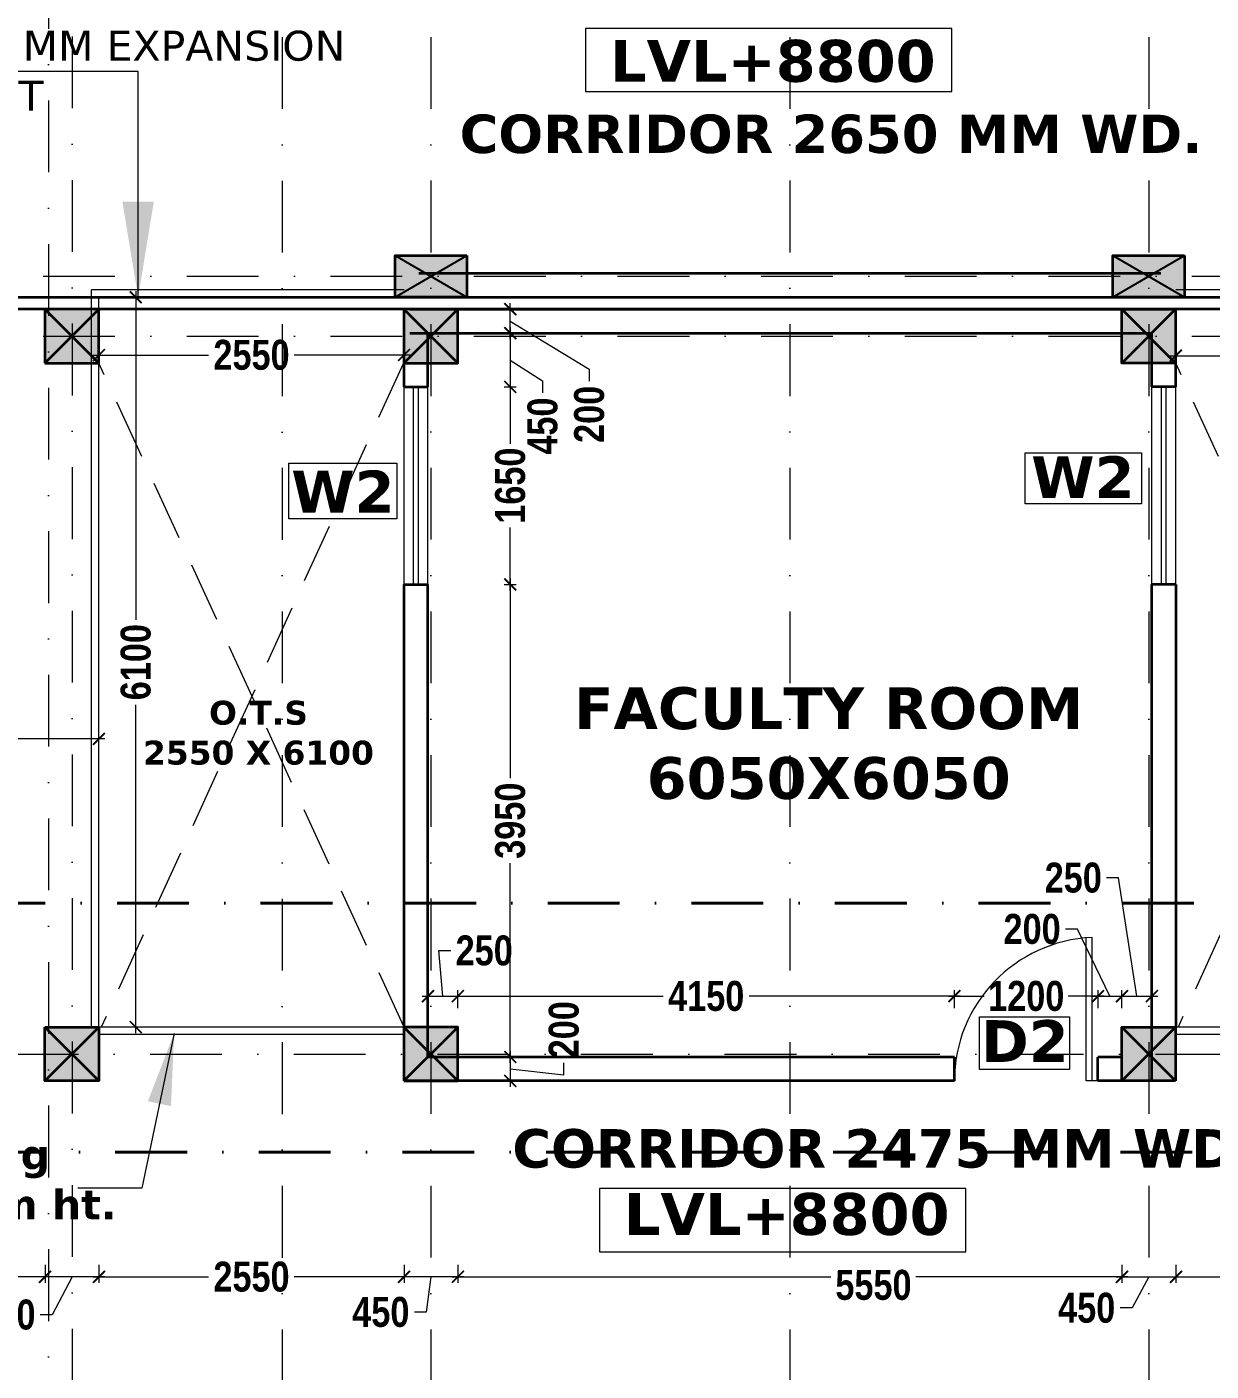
# Model space of a CAD drawing. Header units: millimetres. Extents: x -3092155 to 4513934, y -12317808 to 1850003.
# Drawn here: x -422801 to -412904, y -5535986 to -5524752 of the extents above; entities that cross this region are included whole.
import ezdxf

# ---------------------------------------------------------------- set-up
doc = ezdxf.new("R2010")
doc.units = ezdxf.units.MM
doc.header["$LTSCALE"] = 2
doc.header["$MEASUREMENT"] = 0
doc.header["$PDMODE"] = 34
doc.header["$PDSIZE"] = 500
for name, pattern in [('DASHDOT', [1, 0.5, -0.25, 0, -0.25]), ('DASHED2', [0.375, 0.25, -0.125]), ('HIDDEN', [0.375, 0.25, -0.125])]:
    doc.linetypes.add(name, pattern=pattern)
doc.layers.add('AEROW', color=7, linetype='Continuous', lineweight=15, true_color=0x0d0d0d)
for name, color, linetype, lineweight in [('coloumn', 10, 'Continuous', 35), ('cornice', 12, 'Continuous', 25), ('D DIM', 250, 'Continuous', 9), ('D2', 10, 'Continuous', 5), ('DOOR', 27, 'Continuous', 5), ('expen. jt.', 130, 'Continuous', 35), ('glass', 5, 'Continuous', 15), ('GRID', 251, 'DASHDOT', 5), ('Layer1', 251, 'Continuous', 0), ('PARGOLA', 115, 'DASHED2', 5), ('PROJ', 251, 'HIDDEN', 5), ('RAILING', 47, 'Continuous', 13), ('SILL', 74, 'Continuous', 9), ('TEXT', 7, 'Continuous', 13), ('W2', 162, 'Continuous', 5), ('WAll', 250, 'Continuous', 35)]:
    doc.layers.add(name, color=color, linetype=linetype, lineweight=lineweight)
doc.styles.add('COLOUMNN DIM', font='ARIALNB.TTF', dxfattribs={"height": 550})
doc.styles.add('INNER DIM', font='ARIALNB.TTF', dxfattribs={"height": 250})
doc.styles.add('style2', font='verdana.ttf')
doc.dimstyles.new('external final', dxfattribs={"dimscale": 0, "dimtxt": 250, "dimasz": 100, "dimexe": 50, "dimexo": 50, "dimgap": 50, "dimtad": 0, "dimdec": 0, "dimzin": 0, "dimdsep": 46, "dimtxsty": 'INNER DIM', "dimblk": 'ARCHTICK', "dimcen": 100, "dimdle": 50, "dimclrd": 256, "dimclre": 256, "dimclrt": 256, "dimadec": 0, "dimazin": 0, "dimtfac": 1, "dimtdec": 0, "dimtix": 1, "dimtmove": 1, "dimatfit": 3, "dimfxl": 50, "dimfxlon": 1, "dimtolj": 1, "dimtzin": 0, "dimlwd": -1, "dimlwe": -1, "dimarcsym": 1})
doc.dimstyles.new('INNER DIM', dxfattribs={"dimscale": 0, "dimtxt": 250, "dimasz": 100, "dimexe": 50, "dimexo": 50, "dimgap": 50, "dimtad": 0, "dimdec": 0, "dimzin": 0, "dimdsep": 46, "dimtxsty": 'INNER DIM', "dimblk": 'ARCHTICK', "dimcen": 100, "dimdle": 50, "dimclrd": 256, "dimclre": 256, "dimclrt": 256, "dimadec": 0, "dimazin": 0, "dimtfac": 1, "dimtdec": 0, "dimtix": 1, "dimtmove": 2, "dimatfit": 3, "dimfxl": 50, "dimfxlon": 1, "dimtolj": 1, "dimtzin": 0, "dimlwd": -1, "dimlwe": -1, "dimarcsym": 1})

# ---------------------------------------------------------------- blocks, each defined once
blk = doc.blocks.new('_ArchTick')
at = {"color": 0, "linetype": 'ByBlock', "const_width": 0.15}
blk.add_lwpolyline([(-0.5, -0.5), (0.5, 0.5)], dxfattribs=at)
blk = doc.blocks.new('A$C378B1DF0')
at = {"layer": 'DOOR', "ltscale": 0.1}
for p, q in [((1100, 0), (1100, 1196)), ((1150, 0), (1150, 1199)), ((1200, 0), (1100, 0))]:
    blk.add_line(p, q, dxfattribs=at)
blk.add_arc((1200, 0), 1200, 92.388, 180, dxfattribs=at)
blk = doc.blocks.new('*D386')
at = {"layer": 'D DIM', "ltscale": 100, "transparency": 16777216}
for p, q in [((-425619, -5535198), (-424467, -5535198)), ((-425569, -5535148), (-425569, -5535248)), ((-422599, -5535198), (-423751, -5535198)), ((-422649, -5535148), (-422649, -5535248))]:
    blk.add_line(p, q, dxfattribs=at)
at = {"layer": 'Defpoints', "color": 0, "lineweight": 50, "ltscale": 100, "transparency": 16777216}
for p in [(-425569, -5533561), (-422649, -5533561), (-422649, -5535198)]:
    blk.add_point(p, dxfattribs=at)
at = {"layer": 'D DIM', "ltscale": 100, "transparency": 16777216, "xscale": 100, "yscale": 100, "zscale": 100, "rotation": 180}
blk.add_blockref('_ArchTick', (-425569, -5535198), dxfattribs=at)
at = {"layer": 'D DIM', "ltscale": 100, "transparency": 16777216, "xscale": 100, "yscale": 100, "zscale": 100}
blk.add_blockref('_ArchTick', (-422649, -5535198), dxfattribs=at)
at = {"layer": 'D DIM', "ltscale": 100, "transparency": 16777216, "insert": (-424109, -5535198), "char_height": 250, "attachment_point": 5, "style": 'INNER DIM'}
blk.add_mtext('\\A1;2920', dxfattribs=at)
blk = doc.blocks.new('*D387')
at = {"layer": 'D DIM', "ltscale": 100, "transparency": 16777216}
for p, q in [((-422249, -5535198), (-421282, -5535198)), ((-422199, -5535148), (-422199, -5535248)), ((-419599, -5535198), (-420566, -5535198)), ((-419649, -5535148), (-419649, -5535248))]:
    blk.add_line(p, q, dxfattribs=at)
at = {"layer": 'Defpoints', "color": 0, "lineweight": 50, "ltscale": 100, "transparency": 16777216}
for p in [(-422199, -5533561), (-419649, -5533561), (-419649, -5535198)]:
    blk.add_point(p, dxfattribs=at)
at = {"layer": 'D DIM', "ltscale": 100, "transparency": 16777216, "xscale": 100, "yscale": 100, "zscale": 100, "rotation": 180}
blk.add_blockref('_ArchTick', (-422199, -5535198), dxfattribs=at)
at = {"layer": 'D DIM', "ltscale": 100, "transparency": 16777216, "xscale": 100, "yscale": 100, "zscale": 100}
blk.add_blockref('_ArchTick', (-419649, -5535198), dxfattribs=at)
at = {"layer": 'D DIM', "ltscale": 100, "transparency": 16777216, "insert": (-420924, -5535198), "char_height": 250, "attachment_point": 5, "style": 'INNER DIM'}
blk.add_mtext('\\A1;2550', dxfattribs=at)
blk = doc.blocks.new('*D388')
at = {"layer": 'D DIM', "ltscale": 100, "transparency": 16777216}
for p, q in [((-419249, -5535198), (-416081, -5535198)), ((-419199, -5535148), (-419199, -5535248)), ((-413599, -5535198), (-415371, -5535198)), ((-413649, -5535148), (-413649, -5535248))]:
    blk.add_line(p, q, dxfattribs=at)
at = {"layer": 'Defpoints', "color": 0, "lineweight": 50, "ltscale": 100, "transparency": 16777216}
for p in [(-419199, -5533561), (-413649, -5533561), (-413649, -5535198)]:
    blk.add_point(p, dxfattribs=at)
at = {"layer": 'D DIM', "ltscale": 100, "transparency": 16777216, "xscale": 100, "yscale": 100, "zscale": 100, "rotation": 180}
blk.add_blockref('_ArchTick', (-419199, -5535198), dxfattribs=at)
at = {"layer": 'D DIM', "ltscale": 100, "transparency": 16777216, "xscale": 100, "yscale": 100, "zscale": 100}
blk.add_blockref('_ArchTick', (-413649, -5535198), dxfattribs=at)
at = {"layer": 'D DIM', "ltscale": 100, "transparency": 16777216, "insert": (-415726, -5535267), "char_height": 250, "attachment_point": 5, "style": 'INNER DIM'}
blk.add_mtext('\\A1;5550', dxfattribs=at)
blk = doc.blocks.new('*D389')
at = {"layer": 'D DIM', "ltscale": 100, "transparency": 16777216}
for p, q in [((-418811, -5527311), (-418711, -5527311)), ((-418761, -5527261), (-418761, -5527811)), ((-418761, -5527536), (-418491, -5527709)), ((-418811, -5527761), (-418711, -5527761)), ((-418491, -5527709), (-418491, -5527809))]:
    blk.add_line(p, q, dxfattribs=at)
at = {"layer": 'Defpoints', "color": 0, "lineweight": 50, "ltscale": 100, "transparency": 16777216}
for p in [(-419199, -5527311), (-419448, -5527761), (-418761, -5527761)]:
    blk.add_point(p, dxfattribs=at)
at = {"layer": 'D DIM', "ltscale": 100, "transparency": 16777216, "xscale": 100, "yscale": 100, "zscale": 100}
for p, rotation in [((-418761, -5527311), 90), ((-418761, -5527761), 270)]:
    blk.add_blockref('_ArchTick', p, dxfattribs=dict(at, rotation=rotation))
at = {"layer": 'D DIM', "ltscale": 100, "transparency": 16777216, "insert": (-418491, -5528088), "char_height": 250, "attachment_point": 5, "rotation": 90, "style": 'INNER DIM'}
blk.add_mtext('\\A1;450', dxfattribs=at)
blk = doc.blocks.new('*D390')
at = {"layer": 'D DIM', "ltscale": 100, "transparency": 16777216}
for p, q in [((-418811, -5527111), (-418711, -5527111)), ((-418761, -5527361), (-418761, -5527061)), ((-418761, -5527211), (-418101, -5527612)), ((-418811, -5527311), (-418711, -5527311)), ((-418101, -5527612), (-418101, -5527712))]:
    blk.add_line(p, q, dxfattribs=at)
at = {"layer": 'Defpoints', "color": 0, "lineweight": 50, "ltscale": 100, "transparency": 16777216}
for p in [(-419199, -5527111), (-418761, -5527111), (-419199, -5527311)]:
    blk.add_point(p, dxfattribs=at)
at = {"layer": 'D DIM', "ltscale": 100, "transparency": 16777216, "xscale": 100, "yscale": 100, "zscale": 100}
for p, rotation in [((-418761, -5527111), 90), ((-418761, -5527311), 270)]:
    blk.add_blockref('_ArchTick', p, dxfattribs=dict(at, rotation=rotation))
at = {"layer": 'D DIM', "ltscale": 100, "transparency": 16777216, "insert": (-418101, -5527990), "char_height": 250, "attachment_point": 5, "rotation": 90, "style": 'INNER DIM'}
blk.add_mtext('\\A1;200', dxfattribs=at)
blk = doc.blocks.new('*D391')
at = {"layer": 'D DIM', "ltscale": 100, "transparency": 16777216}
for p, q in [((-418811, -5527761), (-418711, -5527761)), ((-418761, -5527711), (-418761, -5528236)), ((-418761, -5529461), (-418761, -5528936)), ((-418811, -5529411), (-418711, -5529411))]:
    blk.add_line(p, q, dxfattribs=at)
at = {"layer": 'Defpoints', "color": 0, "lineweight": 50, "ltscale": 100, "transparency": 16777216}
for p in [(-419448, -5527761), (-419448, -5529411), (-418761, -5529411)]:
    blk.add_point(p, dxfattribs=at)
at = {"layer": 'D DIM', "ltscale": 100, "transparency": 16777216, "xscale": 100, "yscale": 100, "zscale": 100}
for p, rotation in [((-418761, -5527761), 90), ((-418761, -5529411), 270)]:
    blk.add_blockref('_ArchTick', p, dxfattribs=dict(at, rotation=rotation))
at = {"layer": 'D DIM', "ltscale": 100, "transparency": 16777216, "insert": (-418761, -5528586), "char_height": 250, "attachment_point": 5, "rotation": 90, "style": 'INNER DIM'}
blk.add_mtext('\\A1;1650', dxfattribs=at)
blk = doc.blocks.new('*D392')
at = {"layer": 'D DIM', "ltscale": 100, "transparency": 16777216}
for p, q in [((-418761, -5529361), (-418761, -5531030)), ((-418811, -5529411), (-418711, -5529411)), ((-418761, -5533411), (-418761, -5531742)), ((-418811, -5533361), (-418711, -5533361))]:
    blk.add_line(p, q, dxfattribs=at)
at = {"layer": 'Defpoints', "color": 0, "lineweight": 50, "ltscale": 100, "transparency": 16777216}
for p in [(-419448, -5529411), (-419199, -5533361), (-418761, -5533361)]:
    blk.add_point(p, dxfattribs=at)
at = {"layer": 'D DIM', "ltscale": 100, "transparency": 16777216, "xscale": 100, "yscale": 100, "zscale": 100}
for p, rotation in [((-418761, -5529411), 90), ((-418761, -5533361), 270)]:
    blk.add_blockref('_ArchTick', p, dxfattribs=dict(at, rotation=rotation))
at = {"layer": 'D DIM', "ltscale": 100, "transparency": 16777216, "insert": (-418761, -5531386), "char_height": 250, "attachment_point": 5, "rotation": 90, "style": 'INNER DIM'}
blk.add_mtext('\\A1;3950', dxfattribs=at)
blk = doc.blocks.new('*D393')
at = {"layer": 'D DIM', "ltscale": 100, "transparency": 16777216}
for p, q in [((-418811, -5533361), (-418711, -5533361)), ((-418761, -5533311), (-418761, -5533611)), ((-418313, -5533511), (-418313, -5533411)), ((-418761, -5533461), (-418313, -5533511)), ((-418811, -5533561), (-418711, -5533561))]:
    blk.add_line(p, q, dxfattribs=at)
at = {"layer": 'Defpoints', "color": 0, "lineweight": 50, "ltscale": 100, "transparency": 16777216}
for p in [(-419199, -5533361), (-419199, -5533561), (-418761, -5533561)]:
    blk.add_point(p, dxfattribs=at)
at = {"layer": 'D DIM', "ltscale": 100, "transparency": 16777216, "xscale": 100, "yscale": 100, "zscale": 100}
for p, rotation in [((-418761, -5533361), 90), ((-418761, -5533561), 270)]:
    blk.add_blockref('_ArchTick', p, dxfattribs=dict(at, rotation=rotation))
at = {"layer": 'D DIM', "ltscale": 100, "transparency": 16777216, "insert": (-418313, -5533133), "char_height": 250, "attachment_point": 5, "rotation": 90, "style": 'INNER DIM'}
blk.add_mtext('\\A1;200', dxfattribs=at)
blk = doc.blocks.new('*D423')
at = {"layer": 'D DIM', "ltscale": 100, "transparency": 16777216}
for p, q in [((-413248, -5535198), (-412054, -5535198)), ((-413198, -5535148), (-413198, -5535248)), ((-410148, -5535198), (-411342, -5535198)), ((-410198, -5535148), (-410198, -5535248))]:
    blk.add_line(p, q, dxfattribs=at)
at = {"layer": 'Defpoints', "color": 0, "lineweight": 50, "ltscale": 100, "transparency": 16777216}
for p in [(-413198, -5533561), (-410198, -5533561), (-413198, -5535198)]:
    blk.add_point(p, dxfattribs=at)
at = {"layer": 'D DIM', "ltscale": 100, "transparency": 16777216, "xscale": 100, "yscale": 100, "zscale": 100, "rotation": 180}
blk.add_blockref('_ArchTick', (-413198, -5535198), dxfattribs=at)
at = {"layer": 'D DIM', "ltscale": 100, "transparency": 16777216, "xscale": 100, "yscale": 100, "zscale": 100}
blk.add_blockref('_ArchTick', (-410198, -5535198), dxfattribs=at)
at = {"layer": 'D DIM', "ltscale": 100, "transparency": 16777216, "insert": (-411698, -5535198), "char_height": 250, "attachment_point": 5, "style": 'INNER DIM'}
blk.add_mtext('\\A1;3000', dxfattribs=at)
blk = doc.blocks.new('*D724')
at = {"layer": 'D DIM', "ltscale": 100, "transparency": 16777216}
for p, q in [((-419149, -5535198), (-419699, -5535198)), ((-419649, -5535098), (-419649, -5535248)), ((-419424, -5535198), (-419463, -5535493)), ((-419199, -5535098), (-419199, -5535248)), ((-419463, -5535493), (-419563, -5535493))]:
    blk.add_line(p, q, dxfattribs=at)
at = {"layer": 'Defpoints', "color": 0, "lineweight": 50, "ltscale": 100, "transparency": 16777216}
for p in [(-419199, -5533561), (-419649, -5534541), (-419649, -5535198)]:
    blk.add_point(p, dxfattribs=at)
at = {"layer": 'D DIM', "ltscale": 100, "transparency": 16777216, "xscale": 100, "yscale": 100, "zscale": 100, "rotation": 180}
blk.add_blockref('_ArchTick', (-419649, -5535198), dxfattribs=at)
at = {"layer": 'D DIM', "ltscale": 100, "transparency": 16777216, "xscale": 100, "yscale": 100, "zscale": 100}
blk.add_blockref('_ArchTick', (-419199, -5535198), dxfattribs=at)
at = {"layer": 'D DIM', "ltscale": 100, "transparency": 16777216, "insert": (-419843, -5535493), "char_height": 250, "attachment_point": 5, "style": 'INNER DIM'}
blk.add_mtext('\\A1;450', dxfattribs=at)
blk = doc.blocks.new('*D725')
at = {"layer": 'D DIM', "ltscale": 100, "transparency": 16777216}
for p, q in [((-422149, -5535198), (-422699, -5535198)), ((-422649, -5535098), (-422649, -5535248)), ((-422424, -5535198), (-422589, -5535515)), ((-422199, -5535098), (-422199, -5535248)), ((-422589, -5535515), (-422689, -5535515))]:
    blk.add_line(p, q, dxfattribs=at)
at = {"layer": 'Defpoints', "color": 0, "lineweight": 50, "ltscale": 100, "transparency": 16777216}
for p in [(-422199, -5533561), (-422649, -5534649), (-422649, -5535198)]:
    blk.add_point(p, dxfattribs=at)
at = {"layer": 'D DIM', "ltscale": 100, "transparency": 16777216, "xscale": 100, "yscale": 100, "zscale": 100, "rotation": 180}
blk.add_blockref('_ArchTick', (-422649, -5535198), dxfattribs=at)
at = {"layer": 'D DIM', "ltscale": 100, "transparency": 16777216, "xscale": 100, "yscale": 100, "zscale": 100}
blk.add_blockref('_ArchTick', (-422199, -5535198), dxfattribs=at)
at = {"layer": 'D DIM', "ltscale": 100, "transparency": 16777216, "insert": (-422968, -5535515), "char_height": 250, "attachment_point": 5, "style": 'INNER DIM'}
blk.add_mtext('\\A1;450', dxfattribs=at)
blk = doc.blocks.new('*D726')
at = {"layer": 'D DIM', "ltscale": 100, "transparency": 16777216}
for p, q in [((-419324, -5532852), (-419358, -5532472)), ((-419358, -5532472), (-419258, -5532472)), ((-419449, -5532952), (-419449, -5532802)), ((-419199, -5532952), (-419199, -5532802)), ((-419499, -5532852), (-419149, -5532852))]:
    blk.add_line(p, q, dxfattribs=at)
at = {"layer": 'Defpoints', "color": 0, "lineweight": 50, "ltscale": 100, "transparency": 16777216}
for p in [(-419199, -5532852), (-419449, -5533111), (-419199, -5533111)]:
    blk.add_point(p, dxfattribs=at)
at = {"layer": 'D DIM', "ltscale": 100, "transparency": 16777216, "xscale": 100, "yscale": 100, "zscale": 100, "rotation": 180}
blk.add_blockref('_ArchTick', (-419449, -5532852), dxfattribs=at)
at = {"layer": 'D DIM', "ltscale": 100, "transparency": 16777216, "xscale": 100, "yscale": 100, "zscale": 100}
blk.add_blockref('_ArchTick', (-419199, -5532852), dxfattribs=at)
at = {"layer": 'D DIM', "ltscale": 100, "transparency": 16777216, "insert": (-418979, -5532472), "char_height": 250, "attachment_point": 5, "style": 'INNER DIM'}
blk.add_mtext('\\A1;250', dxfattribs=at)
blk = doc.blocks.new('*D951')
at = {"layer": 'D DIM', "ltscale": 100, "transparency": 16777216}
for p, q in [((-419199, -5532952), (-419199, -5532802)), ((-415049, -5532952), (-415049, -5532802)), ((-419249, -5532852), (-417483, -5532852)), ((-414999, -5532852), (-416765, -5532852))]:
    blk.add_line(p, q, dxfattribs=at)
at = {"layer": 'Defpoints', "color": 0, "lineweight": 50, "ltscale": 100, "transparency": 16777216}
for p in [(-415049, -5532852), (-419199, -5533111), (-415049, -5533361)]:
    blk.add_point(p, dxfattribs=at)
at = {"layer": 'D DIM', "ltscale": 100, "transparency": 16777216, "xscale": 100, "yscale": 100, "zscale": 100, "rotation": 180}
blk.add_blockref('_ArchTick', (-419199, -5532852), dxfattribs=at)
at = {"layer": 'D DIM', "ltscale": 100, "transparency": 16777216, "xscale": 100, "yscale": 100, "zscale": 100}
blk.add_blockref('_ArchTick', (-415049, -5532852), dxfattribs=at)
at = {"layer": 'D DIM', "ltscale": 100, "transparency": 16777216, "insert": (-417124, -5532852), "char_height": 250, "attachment_point": 5, "style": 'INNER DIM'}
blk.add_mtext('\\A1;4150', dxfattribs=at)
blk = doc.blocks.new('*D952')
at = {"layer": 'D DIM', "ltscale": 100, "transparency": 16777216}
for p, q in [((-415049, -5532952), (-415049, -5532802)), ((-413849, -5532952), (-413849, -5532802)), ((-415099, -5532852), (-414800, -5532852)), ((-413799, -5532852), (-414099, -5532852))]:
    blk.add_line(p, q, dxfattribs=at)
at = {"layer": 'Defpoints', "color": 0, "lineweight": 50, "ltscale": 100, "transparency": 16777216}
for p in [(-413849, -5532852), (-415049, -5533361), (-413849, -5533361)]:
    blk.add_point(p, dxfattribs=at)
at = {"layer": 'D DIM', "ltscale": 100, "transparency": 16777216, "xscale": 100, "yscale": 100, "zscale": 100, "rotation": 180}
blk.add_blockref('_ArchTick', (-415049, -5532852), dxfattribs=at)
at = {"layer": 'D DIM', "ltscale": 100, "transparency": 16777216, "xscale": 100, "yscale": 100, "zscale": 100}
blk.add_blockref('_ArchTick', (-413849, -5532852), dxfattribs=at)
at = {"layer": 'D DIM', "ltscale": 100, "transparency": 16777216, "insert": (-414449, -5532852), "char_height": 250, "attachment_point": 5, "style": 'INNER DIM'}
blk.add_mtext('\\A1;1200', dxfattribs=at)
blk = doc.blocks.new('*D953')
at = {"layer": 'D DIM', "ltscale": 100, "transparency": 16777216}
for p, q in [((-414021, -5532292), (-414121, -5532292)), ((-413749, -5532852), (-414021, -5532292)), ((-413849, -5532952), (-413849, -5532802)), ((-413649, -5532952), (-413649, -5532802)), ((-413899, -5532852), (-413599, -5532852))]:
    blk.add_line(p, q, dxfattribs=at)
at = {"layer": 'Defpoints', "color": 0, "lineweight": 50, "ltscale": 100, "transparency": 16777216}
for p in [(-413649, -5532852), (-413649, -5533111), (-413849, -5533361)]:
    blk.add_point(p, dxfattribs=at)
at = {"layer": 'D DIM', "ltscale": 100, "transparency": 16777216, "xscale": 100, "yscale": 100, "zscale": 100, "rotation": 180}
blk.add_blockref('_ArchTick', (-413849, -5532852), dxfattribs=at)
at = {"layer": 'D DIM', "ltscale": 100, "transparency": 16777216, "xscale": 100, "yscale": 100, "zscale": 100}
blk.add_blockref('_ArchTick', (-413649, -5532852), dxfattribs=at)
at = {"layer": 'D DIM', "ltscale": 100, "transparency": 16777216, "insert": (-414400, -5532292), "char_height": 250, "attachment_point": 5, "style": 'INNER DIM'}
blk.add_mtext('\\A1;200', dxfattribs=at)
blk = doc.blocks.new('*D727')
at = {"layer": 'D DIM', "ltscale": 100, "transparency": 16777216}
for p, q in [((-413678, -5531863), (-413778, -5531863)), ((-413524, -5532852), (-413678, -5531863)), ((-413649, -5532952), (-413649, -5532802)), ((-413399, -5532952), (-413399, -5532802)), ((-413699, -5532852), (-413349, -5532852))]:
    blk.add_line(p, q, dxfattribs=at)
at = {"layer": 'Defpoints', "color": 0, "lineweight": 50, "ltscale": 100, "transparency": 16777216}
for p in [(-413399, -5532852), (-413649, -5533111), (-413399, -5533111)]:
    blk.add_point(p, dxfattribs=at)
at = {"layer": 'D DIM', "ltscale": 100, "transparency": 16777216, "xscale": 100, "yscale": 100, "zscale": 100, "rotation": 180}
blk.add_blockref('_ArchTick', (-413649, -5532852), dxfattribs=at)
at = {"layer": 'D DIM', "ltscale": 100, "transparency": 16777216, "xscale": 100, "yscale": 100, "zscale": 100}
blk.add_blockref('_ArchTick', (-413399, -5532852), dxfattribs=at)
at = {"layer": 'D DIM', "ltscale": 100, "transparency": 16777216, "insert": (-414056, -5531863), "char_height": 250, "attachment_point": 5, "style": 'INNER DIM'}
blk.add_mtext('\\A1;250', dxfattribs=at)
blk = doc.blocks.new('*D728')
at = {"layer": 'D DIM', "ltscale": 100, "transparency": 16777216}
for p, q in [((-413699, -5535198), (-413149, -5535198)), ((-413649, -5535098), (-413649, -5535248)), ((-413424, -5535198), (-413565, -5535458)), ((-413199, -5535098), (-413199, -5535248)), ((-413565, -5535458), (-413665, -5535458))]:
    blk.add_line(p, q, dxfattribs=at)
at = {"layer": 'Defpoints', "color": 0, "lineweight": 50, "ltscale": 100, "transparency": 16777216}
for p in [(-413199, -5533437), (-413649, -5534646), (-413199, -5535198)]:
    blk.add_point(p, dxfattribs=at)
at = {"layer": 'D DIM', "ltscale": 100, "transparency": 16777216, "xscale": 100, "yscale": 100, "zscale": 100, "rotation": 180}
blk.add_blockref('_ArchTick', (-413649, -5535198), dxfattribs=at)
at = {"layer": 'D DIM', "ltscale": 100, "transparency": 16777216, "xscale": 100, "yscale": 100, "zscale": 100}
blk.add_blockref('_ArchTick', (-413199, -5535198), dxfattribs=at)
at = {"layer": 'D DIM', "ltscale": 100, "transparency": 16777216, "insert": (-413944, -5535458), "char_height": 250, "attachment_point": 5, "style": 'INNER DIM'}
blk.add_mtext('\\A1;450', dxfattribs=at)
blk = doc.blocks.new('*D1041')
at = {"layer": 'D DIM', "ltscale": 100, "transparency": 16777216}
for p, q in [((-422522, -5502781), (-422360, -5501710)), ((-422360, -5501710), (-422260, -5501710)), ((-422619, -5502831), (-422619, -5502731)), ((-422424, -5502781), (-422424, -5502731)), ((-422374, -5502781), (-422669, -5502781))]:
    blk.add_line(p, q, dxfattribs=at)
at = {"layer": 'Defpoints', "color": 0, "lineweight": 50, "ltscale": 100, "transparency": 16777216}
for p in [(-422619, -5502781), (-422424, -5502781), (-422619, -7684899)]:
    blk.add_point(p, dxfattribs=at)
at = {"layer": 'D DIM', "ltscale": 100, "transparency": 16777216, "xscale": 100, "yscale": 100, "zscale": 100, "rotation": 180}
blk.add_blockref('_ArchTick', (-422619, -5502781), dxfattribs=at)
at = {"layer": 'D DIM', "ltscale": 100, "transparency": 16777216, "xscale": 100, "yscale": 100, "zscale": 100}
blk.add_blockref('_ArchTick', (-422424, -5502781), dxfattribs=at)
at = {"layer": 'D DIM', "ltscale": 100, "transparency": 16777216, "insert": (-421719, -5501710), "char_height": 550, "attachment_point": 5, "style": 'COLOUMNN DIM'}
blk.add_mtext('\\A1;195', dxfattribs=at)
blk = doc.blocks.new('*D1042')
at = {"layer": 'D DIM', "ltscale": 100, "transparency": 16777216}
for p, q in [((-425994, -7684899), (-425011, -7684899)), ((-425944, -7684849), (-425944, -7684949)), ((-422569, -7684899), (-423552, -7684899)), ((-422619, -7684899), (-422619, -7684949))]:
    blk.add_line(p, q, dxfattribs=at)
at = {"layer": 'Defpoints', "color": 0, "lineweight": 50, "ltscale": 100, "transparency": 16777216}
for p in [(-425944, -5502781), (-425944, -7684899), (-422619, -7684899)]:
    blk.add_point(p, dxfattribs=at)
at = {"layer": 'D DIM', "ltscale": 100, "transparency": 16777216, "xscale": 100, "yscale": 100, "zscale": 100, "rotation": 180}
blk.add_blockref('_ArchTick', (-425944, -7684899), dxfattribs=at)
at = {"layer": 'D DIM', "ltscale": 100, "transparency": 16777216, "xscale": 100, "yscale": 100, "zscale": 100}
blk.add_blockref('_ArchTick', (-422619, -7684899), dxfattribs=at)
at = {"layer": 'D DIM', "ltscale": 100, "transparency": 16777216, "insert": (-424282, -7684899), "char_height": 550, "attachment_point": 5, "style": 'COLOUMNN DIM'}
blk.add_mtext('\\A1;3325', dxfattribs=at)
blk = doc.blocks.new('S.F')
at = {"layer": 'coloumn', "ltscale": 100}
for points in [[(66546, -5834856), (66546, -5835206), (65946, -5835206), (65946, -5834856)], [(72545, -5834856), (72545, -5835206), (71945, -5835206), (71945, -5834856)], [(63020, -5835756), (63470, -5835756), (63470, -5835306), (63020, -5835306)], [(66020, -5835756), (66470, -5835756), (66470, -5835306), (66020, -5835306)], [(72470, -5835756), (72020, -5835756), (72020, -5835306), (72470, -5835306)], [(63020, -5841306), (63470, -5841306), (63470, -5841756), (63020, -5841756)], [(66020, -5841756), (66470, -5841756), (66470, -5841306), (66020, -5841306)], [(72470, -5841756), (72020, -5841756), (72020, -5841306), (72470, -5841306)]]:
    blk.add_hatch(color=256, dxfattribs=at).paths.add_polyline_path(points)
at = {"layer": 'coloumn', "lineweight": 25, "ltscale": 100}
for p, q in [((65946, -5835206), (66546, -5834856)), ((65946, -5834856), (66546, -5835206)), ((71945, -5835206), (72545, -5834856)), ((71945, -5834856), (72545, -5835206))]:
    blk.add_line(p, q, dxfattribs=at)
at = {"layer": 'coloumn', "ltscale": 100}
for p, q in [((63020, -5835306), (63470, -5835756)), ((63470, -5835306), (63020, -5835756)), ((66020, -5835306), (66470, -5835756)), ((66470, -5835306), (66020, -5835756)), ((72470, -5835306), (72020, -5835756)), ((72020, -5835306), (72470, -5835756)), ((63020, -5841756), (63470, -5841306)), ((63470, -5841756), (63020, -5841306)), ((66020, -5841306), (66470, -5841756)), ((66470, -5841306), (66020, -5841756)), ((72470, -5841306), (72020, -5841756)), ((72020, -5841306), (72470, -5841756))]:
    blk.add_line(p, q, dxfattribs=at)
for points in [[(66546, -5834856), (66546, -5835206), (65946, -5835206), (65946, -5834856)], [(72545, -5834856), (72545, -5835206), (71945, -5835206), (71945, -5834856)], [(63020, -5835756), (63470, -5835756), (63470, -5835306), (63020, -5835306)], [(66020, -5835756), (66470, -5835756), (66470, -5835306), (66020, -5835306)], [(72470, -5835756), (72020, -5835756), (72020, -5835306), (72470, -5835306)], [(63020, -5841306), (63470, -5841306), (63470, -5841756), (63020, -5841756)], [(66020, -5841756), (66470, -5841756), (66470, -5841306), (66020, -5841306)], [(72470, -5841756), (72020, -5841756), (72020, -5841306), (72470, -5841306)]]:
    blk.add_lwpolyline(points, close=True, dxfattribs=at)
blk = doc.blocks.new('*D1107')
at = {"layer": 'D DIM', "ltscale": 100, "transparency": 16777216}
for p, q in [((-421891, -5526961), (-421891, -5529706)), ((-421841, -5527011), (-421941, -5527011)), ((-421891, -5533161), (-421891, -5530417)), ((-421841, -5533111), (-421941, -5533111))]:
    blk.add_line(p, q, dxfattribs=at)
at = {"layer": 'Defpoints', "color": 0, "lineweight": 50, "ltscale": 100, "transparency": 16777216}
for p in [(-421327, -5527011), (-421891, -5533111), (-421327, -5533111)]:
    blk.add_point(p, dxfattribs=at)
at = {"layer": 'D DIM', "ltscale": 100, "transparency": 16777216, "xscale": 100, "yscale": 100, "zscale": 100}
for p, rotation in [((-421891, -5527011), 90), ((-421891, -5533111), 270)]:
    blk.add_blockref('_ArchTick', p, dxfattribs=dict(at, rotation=rotation))
at = {"layer": 'D DIM', "ltscale": 100, "transparency": 16777216, "insert": (-421891, -5530061), "char_height": 250, "attachment_point": 5, "rotation": 90, "style": 'INNER DIM'}
blk.add_mtext('\\A1;6100', dxfattribs=at)
blk = doc.blocks.new('*D1108')
at = {"layer": 'D DIM', "ltscale": 100, "transparency": 16777216}
for p, q in [((-422199, -5527544), (-422199, -5527444)), ((-419649, -5527544), (-419649, -5527444)), ((-422249, -5527494), (-421282, -5527494)), ((-419599, -5527494), (-420566, -5527494))]:
    blk.add_line(p, q, dxfattribs=at)
at = {"layer": 'Defpoints', "color": 0, "lineweight": 50, "ltscale": 100, "transparency": 16777216}
for p in [(-419649, -5527494), (-422199, -5527870), (-419649, -5527870)]:
    blk.add_point(p, dxfattribs=at)
at = {"layer": 'D DIM', "ltscale": 100, "transparency": 16777216, "xscale": 100, "yscale": 100, "zscale": 100, "rotation": 180}
blk.add_blockref('_ArchTick', (-422199, -5527494), dxfattribs=at)
at = {"layer": 'D DIM', "ltscale": 100, "transparency": 16777216, "xscale": 100, "yscale": 100, "zscale": 100}
blk.add_blockref('_ArchTick', (-419649, -5527494), dxfattribs=at)
at = {"layer": 'D DIM', "ltscale": 100, "transparency": 16777216, "insert": (-420924, -5527494), "char_height": 250, "attachment_point": 5, "style": 'INNER DIM'}
blk.add_mtext('\\A1;2550', dxfattribs=at)
blk = doc.blocks.new('*D1109')
at = {"layer": 'D DIM', "ltscale": 100, "transparency": 16777216}
for p, q in [((-413199, -5527550), (-413199, -5527450)), ((-410649, -5527550), (-410649, -5527450)), ((-413249, -5527500), (-412282, -5527500)), ((-410599, -5527500), (-411566, -5527500))]:
    blk.add_line(p, q, dxfattribs=at)
at = {"layer": 'Defpoints', "color": 0, "lineweight": 50, "ltscale": 100, "transparency": 16777216}
for p in [(-410649, -5527500), (-413199, -5527915), (-410649, -5527915)]:
    blk.add_point(p, dxfattribs=at)
at = {"layer": 'D DIM', "ltscale": 100, "transparency": 16777216, "xscale": 100, "yscale": 100, "zscale": 100, "rotation": 180}
blk.add_blockref('_ArchTick', (-413199, -5527500), dxfattribs=at)
at = {"layer": 'D DIM', "ltscale": 100, "transparency": 16777216, "xscale": 100, "yscale": 100, "zscale": 100}
blk.add_blockref('_ArchTick', (-410649, -5527500), dxfattribs=at)
at = {"layer": 'D DIM', "ltscale": 100, "transparency": 16777216, "insert": (-411924, -5527500), "char_height": 250, "attachment_point": 5, "style": 'INNER DIM'}
blk.add_mtext('\\A1;2550', dxfattribs=at)
blk = doc.blocks.new('*D1112')
at = {"layer": 'D DIM', "ltscale": 100, "transparency": 16777216}
for p, q in [((-425618, -5530703), (-424240, -5530703)), ((-425568, -5530753), (-425568, -5530653)), ((-422149, -5530703), (-423527, -5530703)), ((-422199, -5530753), (-422199, -5530653))]:
    blk.add_line(p, q, dxfattribs=at)
at = {"layer": 'Defpoints', "color": 0, "lineweight": 50, "ltscale": 100, "transparency": 16777216}
for p in [(-422199, -5530703), (-425568, -5531767), (-422199, -5531767)]:
    blk.add_point(p, dxfattribs=at)
at = {"layer": 'D DIM', "ltscale": 100, "transparency": 16777216, "xscale": 100, "yscale": 100, "zscale": 100, "rotation": 180}
blk.add_blockref('_ArchTick', (-425568, -5530703), dxfattribs=at)
at = {"layer": 'D DIM', "ltscale": 100, "transparency": 16777216, "xscale": 100, "yscale": 100, "zscale": 100}
blk.add_blockref('_ArchTick', (-422199, -5530703), dxfattribs=at)
at = {"layer": 'D DIM', "ltscale": 100, "transparency": 16777216, "insert": (-423884, -5530703), "char_height": 250, "attachment_point": 5, "style": 'INNER DIM'}
blk.add_mtext('\\A1;3370', dxfattribs=at)
blk = doc.blocks.new('uyujnjh')
at = {"layer": 'PROJ', "linetype": 'DASHDOT', "lineweight": 40, "ltscale": 600}
blk.add_line((-186042, -5846539), (-249741, -5846539), dxfattribs=at)

msp = doc.modelspace()

# ---------------------------------------------------------------- linework, layer by layer
at = {"layer": 'D2', "ltscale": 0.1}
msp.add_lwpolyline([(-414838.8, -5533025.7), (-414087.4, -5533025.7), (-414087.4, -5533465.4), (-414838.8, -5533465.4)], close=True, dxfattribs=at)
at = {"layer": 'expen. jt.', "ltscale": 100}
for p, q in [((-438889.3, -5527011.2), (-393716.4, -5527011.2)), ((-393959.3, -5527111.2), (-438889.3, -5527111.2))]:
    msp.add_line(p, q, dxfattribs=at)
at = {"layer": 'glass', "ltscale": 100}
for p, q in [((-419569.3, -5529411.2), (-419569.3, -5527761.2)), ((-419529.3, -5529411.2), (-419529.3, -5527761.2)), ((-413319.4, -5529411.2), (-413319.4, -5527761.2)), ((-413279.4, -5529411.2), (-413279.4, -5527761.2))]:
    msp.add_line(p, q, dxfattribs=at)
at = {"layer": 'GRID', "color": 5, "ltscale": 600}
for p, q in [((-422423.9, -5499629.5), (-422423.9, -5584428.2)), ((-420666.6, -5499635.3), (-420666.6, -5584427.2)), ((-419423.9, -5499634.4), (-419423.9, -5584428.2)), ((-416423.9, -5499634.4), (-416423.9, -5584428.2)), ((-413423.9, -5499634.4), (-413423.9, -5584428.2)), ((-422619.4, -5502565), (-422619.4, -5581497.4))]:
    msp.add_line(p, q, dxfattribs=at)
at = {"layer": 'GRID', "color": 6, "ltscale": 600}
for p, q in [((-461068.2, -5526836.2), (-366440.7, -5526836.2)), ((-461068.2, -5527336.2), (-366440.7, -5527336.2)), ((-460173.8, -5533336.2), (-367334.4, -5533336.2))]:
    msp.add_line(p, q, dxfattribs=at)
at = {"layer": 'Layer1', "ltscale": 100}
for points in [[(-415070.6, -5524765.3), (-418133.2, -5524765.3), (-418133.2, -5525292.4), (-415070.6, -5525292.4)], [(-414954.3, -5534461.3), (-418016.9, -5534461.3), (-418016.9, -5534988.5), (-414954.3, -5534988.5)]]:
    msp.add_lwpolyline(points, close=True, dxfattribs=at)
at = {"layer": 'PARGOLA', "ltscale": 1000}
for p, q in [((-419648.9, -5533111.6), (-422199.4, -5527561.2)), ((-419654.6, -5527561.2), (-422179.6, -5533111.2)), ((-410648.9, -5533111.6), (-413199.4, -5527561.2)), ((-410654.6, -5527561.2), (-413179.6, -5533111.2))]:
    msp.add_line(p, q, dxfattribs=at)
at = {"layer": 'PROJ', "linetype": 'DASHDOT', "lineweight": 40, "ltscale": 600}
msp.add_line((-384244.8, -5532074.3), (-447943.8, -5532074.3), dxfattribs=at)
at = {"layer": 'RAILING', "ltscale": 1000}
for p, q in [((-419648.9, -5526949.2), (-422261.4, -5526949.2)), ((-422261.4, -5533111.2), (-422261.4, -5526949.2)), ((-410587, -5526949.2), (-413199.4, -5526949.2)), ((-422199.4, -5533111.2), (-422199.4, -5527011.2)), ((-419648.9, -5527011.2), (-422199.4, -5527011.2)), ((-410649, -5527011.2), (-413199.4, -5527011.2)), ((-419648.9, -5533111.2), (-422199.4, -5533111.2)), ((-419648.9, -5533173.2), (-422199.4, -5533173.2)), ((-410648.9, -5533111.2), (-413199.4, -5533111.2)), ((-410648.9, -5533173.2), (-413199.4, -5533173.2))]:
    msp.add_line(p, q, dxfattribs=at)
at = {"layer": 'SILL', "ltscale": 100}
for p, q in [((-419649.3, -5529411.2), (-419649.3, -5527761.2)), ((-419449.3, -5529411.2), (-419449.3, -5527761.2)), ((-413399.4, -5529411.2), (-413399.4, -5527761.2)), ((-413199.4, -5529411.2), (-413199.4, -5527761.2))]:
    msp.add_line(p, q, dxfattribs=at)
at = {"layer": 'W2', "ltscale": 0.1}
for points in [[(-414457.5, -5528311), (-413485.2, -5528311), (-413485.2, -5528738.1), (-414457.5, -5528738.1)], [(-420612.7, -5528398.3), (-419709.6, -5528398.3), (-419709.6, -5528861.9), (-420612.7, -5528861.9)]]:
    msp.add_lwpolyline(points, close=True, dxfattribs=at)
at = {"layer": 'WAll', "ltscale": 100}
for p, q in [((-419524.3, -5526811.2), (-413324.3, -5526811.2)), ((-419649.3, -5527761.2), (-419649.3, -5527111.2)), ((-419599.7, -5527111.2), (-413399.7, -5527111.2)), ((-419524.3, -5527011.2), (-413324.3, -5527011.2)), ((-419599.7, -5527311.2), (-413399.7, -5527311.2)), ((-419449.3, -5527761.2), (-419449.3, -5527311.2)), ((-413399.4, -5527761.2), (-413399.4, -5527311.2)), ((-413199.4, -5527761.2), (-413199.4, -5527561.2)), ((-419649.3, -5527761.2), (-419449.3, -5527761.2)), ((-413199.4, -5527761.2), (-413399.4, -5527761.2)), ((-419649.3, -5533561.2), (-419649.3, -5529411.2)), ((-419649.3, -5529411.2), (-419449.3, -5529411.2)), ((-419449.3, -5533361.2), (-419449.3, -5529411.2)), ((-413399.4, -5533561.2), (-413399.4, -5529411.2)), ((-413199.4, -5529411.2), (-413399.4, -5529411.2)), ((-413199.4, -5529411.2), (-413199.4, -5533111.2)), ((-415049.3, -5533361.2), (-419449.3, -5533361.2)), ((-415049.3, -5533561.2), (-415049.3, -5533361.2)), ((-413849.3, -5533561.2), (-413849.3, -5533361.2)), ((-413649.3, -5533361.2), (-413849.3, -5533361.2)), ((-415049.3, -5533561.2), (-419649.3, -5533561.2)), ((-419324.3, -5533561.2), (-419524.3, -5533561.2)), ((-413649.3, -5533561.2), (-413849.3, -5533561.2))]:
    msp.add_line(p, q, dxfattribs=at)

# ---------------------------------------------------------------- block references
at = {"layer": 'coloumn'}
msp.add_blockref('S.F', (-485670.2, 308195), dxfattribs=at)
at = {"layer": 'cornice', "color": 3, "lineweight": 50}
msp.add_blockref('uyujnjh', (-198217.5, 312382.6), dxfattribs=at)
at = {"layer": 'DOOR', "ltscale": 100}
msp.add_blockref('A$C378B1DF0', (-415049.3, -5533561.2), dxfattribs=at)

# ---------------------------------------------------------------- texts
at = {"layer": 'D2', "ltscale": 0.1, "insert": (-414460, -5533228.1), "char_height": 350, "attachment_point": 5, "style": 'style2'}
msp.add_mtext('\\pt3850;{\\fVerdana|b1|i0|c0|p34;D2}', dxfattribs=at)
at = {"layer": 'TEXT', "ltscale": 100, "insert": (-423599.8, -5524400.5), "char_height": 230, "attachment_point": 1, "style": 'style2'}
msp.add_mtext_dynamic_manual_height_columns('\\P{\\H1.087x;100 MM EXPANSION JOINT}', width=3653.548, gutter_width=500, heights=[0], dxfattribs=at)
at = {"layer": 'TEXT', "ltscale": 0.1, "attachment_point": 5, "style": 'style2'}
for s, insert, char_height in [('\\pt3850;{\\fVerdana|b1|i0|c0|p34;LVL+8800}', (-416567.2, -5525038.7), 350), ('{\\fVerdana|b1|i0|c0|p34;\\H1.2857x;CORRIDOR 2650 MM WD.\\H0.77778x;  }', (-416081.5, -5525648.3), 250), ('{\\fVerdana|b1|i0|c0|p34;FACULTY ROOM\\P6050X6050}', (-416100, -5530740.7), 350), ('{\\fVerdana|b1|i0|c0|p34;O.T.S\\P2550 X 6100 }', (-420865.7, -5530652.2), 200), ('{\\fVerdana|b1|i0|c0|p34;\\H1.2857x;CORRIDOR 2475 MM WD.\\H0.77778x;  }', (-415640.7, -5534127.5), 250), ('{\\fVerdana|b1|i0|c0|p34;Railing \\P1050 mm ht. }', (-423276.3, -5534386.8), 250), ('\\pt3850;{\\fVerdana|b1|i0|c0|p34;LVL+8800}', (-416451, -5534676.2), 350)]:
    msp.add_mtext(s, dxfattribs=dict(at, insert=insert, char_height=char_height))
at = {"layer": 'W2', "ltscale": 0.1, "char_height": 350, "attachment_point": 5, "style": 'style2'}
for insert in [(-413975.9, -5528515.3), (-420160, -5528635.3)]:
    msp.add_mtext('\\pt3850;{\\fVerdana|b1|i0|c0|p34;W2}', dxfattribs=dict(at, insert=insert))

# ---------------------------------------------------------------- dimensions: what is measured, and where the dimension line sits
at = {"layer": 'D DIM', "ltscale": 100}
for base, p1, p2, override, picture, middle in [((-422619.3506, -5502780.8904), (-422423.9483, -5502780.8904), (-422619.3506, -7684899.1732), {"dimscale": 1, "dimtxsty": 'COLOUMNN DIM'}, '*D1041', (-422209.6417, -5501710.1968)), ((-413398.9, -5532851.7), (-413648.9, -5533111.2), (-413398.9, -5533111.2), {"dimscale": 1, "dimfxl": 100}, '*D727', (-413827.7, -5531862.9)), ((-413648.9, -5532851.7), (-413849.3, -5533361.2), (-413648.9, -5533111.2), {"dimscale": 1, "dimfxl": 100}, '*D953', (-414171.4, -5532292.4)), ((-419198.9, -5532851.7), (-419448.9, -5533111.2), (-419198.9, -5533111.2), {"dimscale": 1, "dimfxl": 100}, '*D726', (-419207.7, -5532471.5)), ((-413198.9, -5535197.9), (-413648.9, -5534645.8), (-413198.9, -5533436.8), {"dimscale": 1, "dimfxl": 100}, '*D728', (-413714.8, -5535457.6)), ((-422648.9, -5535197.9), (-422198.9, -5533561.2), (-422648.9, -5534648.5), {"dimscale": 1, "dimfxl": 100}, '*D725', (-422739.1, -5535515.4)), ((-419648.9, -5535197.9), (-419198.9, -5533561.2), (-419648.9, -5534540.7), {"dimscale": 1, "dimfxl": 100}, '*D724', (-419613.2, -5535493.1)), ((-413648.9, -5535197.9), (-419198.9, -5533561.2), (-413648.9, -5533561.2), {"dimscale": 1}, '*D388', (-415725.8, -5535266.7))]:
    dim = msp.add_linear_dim(base=base, p1=p1, p2=p2, dimstyle='external final', override=override, dxfattribs=at)
    dim.commit()
    dim.dimension.update_dxf_attribs({"geometry": picture, "text_midpoint": middle, "dimtype": 160})
for base, p1, p2, override, picture, middle in [((-425943.9483, -7684899.1732), (-422619.3506, -7684899.1732), (-425943.9483, -5502780.8904), {"dimscale": 1, "dimtxsty": 'COLOUMNN DIM'}, '*D1042', (-424281.6495, -7684899.1732)), ((-419649.3, -5527493.7), (-422199.4, -5527869.6), (-419649.3, -5527869.6), {"dimscale": 1}, '*D1108', (-420924.3, -5527493.7)), ((-410649, -5527499.6), (-413199.4, -5527915.1), (-410649, -5527915.1), {"dimscale": 1}, '*D1109', (-411924.2, -5527499.6)), ((-415049.3, -5532851.7), (-419198.9, -5533111.2), (-415049.3, -5533361.2), {"dimscale": 1, "dimfxl": 100}, '*D951', (-417124.1, -5532851.7)), ((-413849.3, -5532851.7), (-415049.3, -5533361.2), (-413849.3, -5533361.2), {"dimscale": 1, "dimfxl": 100}, '*D952', (-414449.3, -5532851.7)), ((-422648.9, -5535197.9), (-425568.9, -5533561.2), (-422648.9, -5533561.2), {"dimscale": 1}, '*D386', (-424108.9, -5535197.9)), ((-419648.9, -5535197.9), (-422198.9, -5533561.2), (-419648.9, -5533561.2), {"dimscale": 1}, '*D387', (-420923.9, -5535197.9))]:
    dim = msp.add_linear_dim(base=base, p1=p1, p2=p2, dimstyle='external final', override=override, dxfattribs=at)
    dim.commit()
    dim.dimension.update_dxf_attribs({"geometry": picture, "text_midpoint": middle})
for base, p1, p2, angle, picture, middle in [((-421890.7, -5533111.2), (-421327.1, -5527011.2), (-421327.1, -5533111.2), 90, '*D1107', (-421890.7, -5530061.2)), ((-418761.5, -5529411.2), (-419448.5, -5527761.2), (-419448.5, -5529411.2), 90, '*D391', (-418761.5, -5528586.2)), ((-418761.5, -5533361.2), (-419448.5, -5529411.2), (-419198.9, -5533361.2), 90, '*D392', (-418761.5, -5531386.2)), ((-413197.7, -5535197.9), (-410197.7, -5533561.2), (-413197.7, -5533561.2), 180, '*D423', (-411697.7, -5535197.9))]:
    dim = msp.add_linear_dim(base=base, p1=p1, p2=p2, angle=angle, dimstyle='external final', override={"dimscale": 1}, dxfattribs=at)
    dim.commit()
    dim.dimension.update_dxf_attribs({"geometry": picture, "text_midpoint": middle})
for base, p1, p2, picture, middle in [((-418761.5, -5527111.2), (-419198.9, -5527311.2), (-419198.9, -5527111.2), '*D390', (-418100.5, -5527761.7)), ((-418761.5, -5527761.2), (-419198.9, -5527311.2), (-419448.5, -5527761.2), '*D389', (-418490.9, -5527858.7)), ((-418761.5, -5533561.2), (-419198.9, -5533361.2), (-419198.9, -5533561.2), '*D393', (-418313.2, -5533361.2))]:
    dim = msp.add_linear_dim(base=base, p1=p1, p2=p2, angle=90, dimstyle='external final', override={"dimscale": 1}, dxfattribs=at)
    dim.commit()
    dim.dimension.update_dxf_attribs({"geometry": picture, "text_midpoint": middle, "dimtype": 160})
dim = msp.add_linear_dim(base=(-422198.9, -5530703.4), p1=(-425568.1, -5531766.9), p2=(-422198.9, -5531766.9), text='3370', dimstyle='external final', override={"dimscale": 1}, dxfattribs=at)
dim.commit()
dim.dimension.update_dxf_attribs({"geometry": '*D1112', "text_midpoint": (-423883.5, -5530703.4)})

# ---------------------------------------------------------------- leaders
at = {"layer": 'AEROW', "lineweight": 35, "ltscale": 100}
for points, override in [([(-421871.5, -5527011.2), (-421871.5, -5525124.6), (-422943.4, -5525124.6)], {"dimscale": 1, "dimasz": 800}), ([(-421571, -5533163.8), (-421840.4, -5534457.7), (-422376.3, -5534457.7)], {"dimscale": 1, "dimasz": 600})]:
    msp.add_leader(points, dimstyle='INNER DIM', override=override, dxfattribs=at)

doc.saveas('drawing.dxf')
